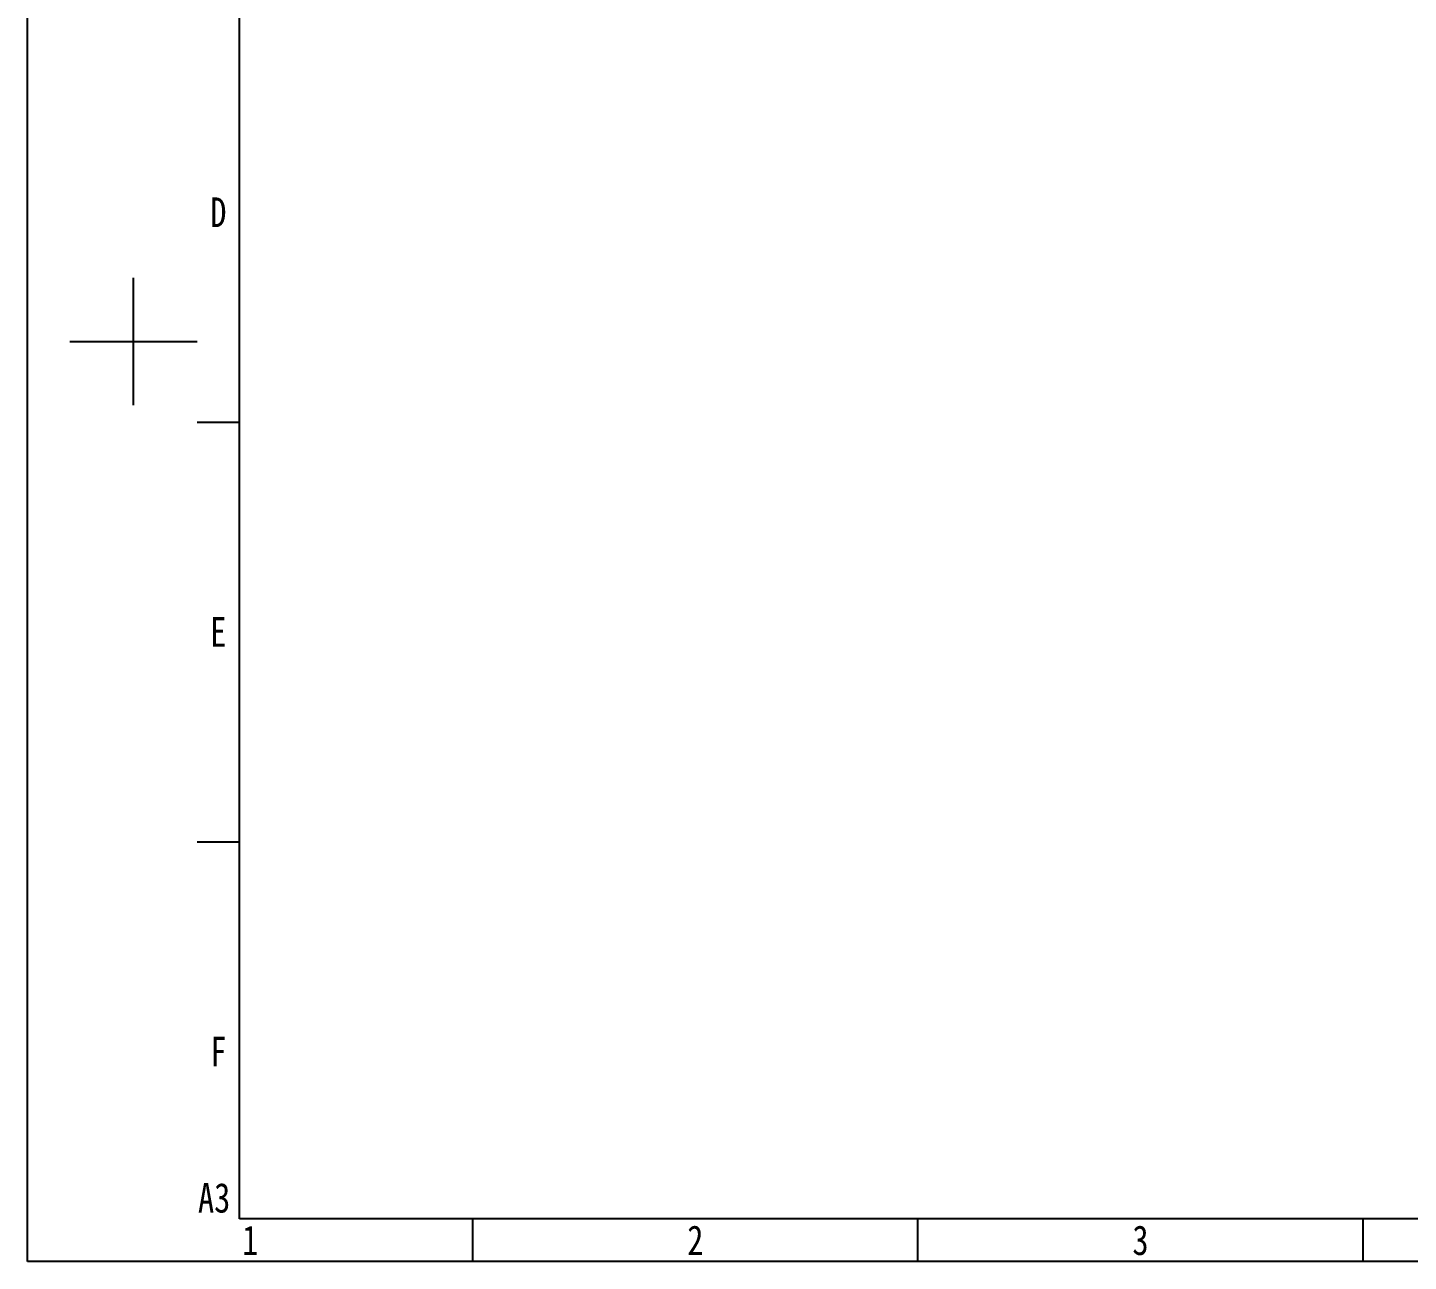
# Model space of a CAD drawing. Header units: millimetres. Extents: x 2423 to 7028, y 909 to 2460.
# Drawn here: x 4834 to 5685, y 909 to 1669 of the extents above; entities that cross this region are included whole.
import ezdxf
from ezdxf.enums import TextEntityAlignment as Align

# ---------------------------------------------------------------- set-up
doc = ezdxf.new("R2010")
doc.units = ezdxf.units.MM
doc.styles.get("Standard").update_dxf_attribs({"font": ''})
doc.styles.get('Standard').set_extended_font_data('SimSun')

# ---------------------------------------------------------------- blocks, each defined once
blk = doc.blocks.new('3')
at = {"color": 2}
for p, q in [((6362.12, 608.02), (6362.12, 680.02)), ((6326.12, 644.02), (6398.12, 644.02)), ((6398.12, 598.42), (6422.12, 598.42)), ((6398.12, 360.82), (6422.12, 360.82)), ((6554.12, 123.22), (6554.12, 147.22)), ((6806.12, 123.22), (6806.12, 147.22)), ((7058.12, 123.22), (7058.12, 147.22))]:
    blk.add_line(p, q, dxfattribs=at)
for points in [[(6302.12, 123.22), (6302.12, 1548.82), (8318.12, 1548.82), (8318.12, 123.22)], [(6422.12, 147.22), (6422.12, 1524.82), (8294.12, 1524.82), (8294.12, 147.22)]]:
    blk.add_lwpolyline(points, close=True, dxfattribs=at)
at = {"color": 2, "width": 0.8}
for s, p in [('D', (6410.12, 717.22)), ('E', (6410.12, 479.62)), ('F', (6410.12, 242.02)), ('A3', (6407.72, 159.22)), ('1', (6428.12, 135.22)), ('2', (6680.12, 135.22)), ('3', (6932.12, 135.22))]:
    blk.add_text(s, height=16.8, dxfattribs=at).set_placement(p, align=Align.MIDDLE_CENTER)
for tag, height, p in [('整机外形图', 19.2, (7909.61, 256.24)), ('当前页', 12, (8078.12, 207.22)), ('总页数', 12, (8222.12, 207.22))]:
    blk.add_attdef(tag, text='', height=height, dxfattribs=at).set_placement(p, align=Align.MIDDLE)
at = {"color": 7, "width": 0.8}
for tag, height, p in [('编号', 19.2, (8153.31, 252.27)), ('比例', 12, (7958.12, 171.22))]:
    blk.add_attdef(tag, text='', height=height, dxfattribs=at).set_placement(p, align=Align.MIDDLE)

msp = doc.modelspace()

# ---------------------------------------------------------------- block references
at = {"xscale": 1.088, "yscale": 1.088, "zscale": 1.088}
msp.add_blockref('3', (-2022.45, 774.9), dxfattribs=at)

doc.saveas('drawing.dxf')
